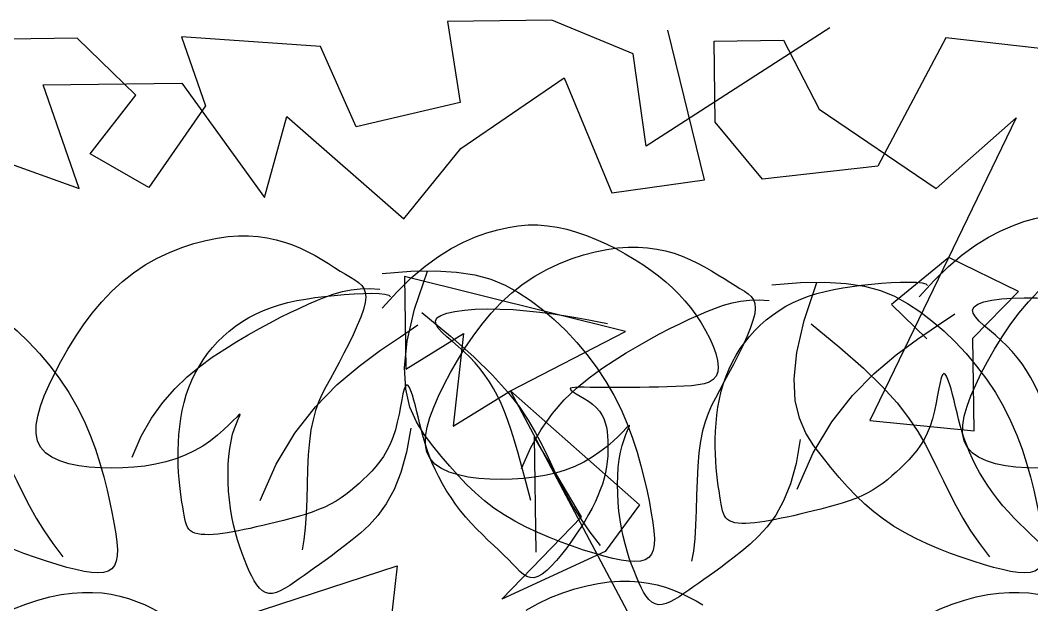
# Model space of a CAD drawing. Extents: x -1568 to -728, y -1287 to -990.
# Drawn here: x -846.478 to -845.08, y -1164.859 to -1164.051 of the extents above; entities that cross this region are included whole.
import ezdxf

# ---------------------------------------------------------------- set-up
doc = ezdxf.new("R2010")
doc.units = 0
doc.header["$LTSCALE"] = 5
doc.layers.get('0').update_dxf_attribs({"linetype": 'CONTINUOUS'})
for name, color, linetype in [('fz', 7, 'CONTINUOUS'), ('LH', 94, 'CONTINUOUS'), ('尺寸标注', 2, 'CONTINUOUS')]:
    doc.layers.add(name, color=color, linetype=linetype)

# ---------------------------------------------------------------- blocks, each defined once
blk = doc.blocks.new('LIM43')
at = {"color": 98}
for p, q in [((942287.8214, 2579500.7689), (942288.0753, 2579500.6055)), ((942288.093, 2579500.7332), (942288.2057, 2579500.7796)), ((942288.2057, 2579500.7796), (942288.3497, 2579500.7777)), ((942288.3497, 2579500.7777), (942288.3321, 2579500.666)), ((942287.2765, 2579500.7124), (942287.6612, 2579500.7551)), ((942287.6612, 2579500.7551), (942287.7548, 2579500.5779)), ((942287.9946, 2579500.5587), (942288.0454, 2579500.7658)), ((942288.5252, 2579500.7433), (942288.7175, 2579500.7566)), ((942288.7175, 2579500.7566), (942288.6841, 2579500.6612)), ((942288.7804, 2579500.6758), (942288.8615, 2579500.7547)), ((942288.8615, 2579500.7547), (942288.9575, 2579500.7534)), ((942287.8852, 2579500.752), (942287.8359, 2579500.6568)), ((942287.9812, 2579500.7507), (942287.8852, 2579500.752)), ((942287.9797, 2579500.6388), (942287.9812, 2579500.7507)), ((942288.4757, 2579500.632), (942288.5252, 2579500.7433)), ((942288.0753, 2579500.6055), (942288.093, 2579500.7332)), ((942288.1886, 2579500.6999), (942288.1224, 2579500.5409)), ((942288.3313, 2579500.602), (942288.1886, 2579500.6999)), ((942288.7166, 2579500.6927), (942288.6024, 2579500.5344)), ((942288.9086, 2579500.6901), (942288.7166, 2579500.6927)), ((942288.8586, 2579500.5469), (942288.9086, 2579500.6901)), ((942288.8433, 2579500.595), (942288.7804, 2579500.6758)), ((942287.8359, 2579500.6568), (942287.6744, 2579500.547)), ((942288.3321, 2579500.666), (942288.4757, 2579500.632)), ((942288.6841, 2579500.6612), (942288.7626, 2579500.5482)), ((942287.6744, 2579500.547), (942287.5637, 2579500.6445)), ((942287.5637, 2579500.6445), (942287.766, 2579500.226)), ((942288.5719, 2579500.6467), (942288.41, 2579500.505)), ((942288.6024, 2579500.5344), (942288.5719, 2579500.6467)), ((942287.9146, 2579500.5598), (942287.9797, 2579500.6388)), ((942288.41, 2579500.505), (942288.3313, 2579500.602)), ((942288.7626, 2579500.5482), (942288.8433, 2579500.595)), ((942288.9873, 2579500.5931), (942288.8586, 2579500.5469)), ((942287.7548, 2579500.5779), (942287.9146, 2579500.5598)), ((942288.1224, 2579500.5409), (942287.9946, 2579500.5587)), ((942287.5604, 2579500.4047), (942287.6571, 2579500.4513)), ((942287.6571, 2579500.4513), (942287.7362, 2579500.3863)), ((942288.1038, 2579500.3493), (942288.4089, 2579500.4251)), ((942288.4089, 2579500.4251), (942288.4071, 2579500.2972)), ((942287.6235, 2579500.3399), (942287.5604, 2579500.4047)), ((942287.7362, 2579500.3863), (942287.6875, 2579500.339)), ((942288.2627, 2579500.2672), (942288.1038, 2579500.3493)), ((942287.6218, 2579500.212), (942287.6235, 2579500.3399)), ((942288.3278, 2579500.3462), (942288.342, 2579500.2181)), ((942288.4071, 2579500.2972), (942288.3278, 2579500.3462)), ((942287.9341, 2579499.6481), (942288.2627, 2579500.2672)), ((942288.2627, 2579500.2672), (942288.0845, 2579500.1097)), ((942288.342, 2579500.2181), (942288.2627, 2579500.2672)), ((942287.766, 2579500.226), (942287.6218, 2579500.212)), ((942288.1643, 2579500.0927), (942288.2298, 2579500.2037)), ((942288.2298, 2579500.2037), (942288.2276, 2579500.0438)), ((942288.0845, 2579500.1097), (942288.1316, 2579500.0451)), ((942288.2747, 2579499.9792), (942288.1643, 2579500.0927)), ((942288.1316, 2579500.0451), (942288.2747, 2579499.9792)), ((942288.6743, 2579499.9418), (942288.4194, 2579500.0252)), ((942288.4194, 2579500.0252), (942288.4337, 2579499.8971))]:
    blk.add_line(p, q, dxfattribs=at)
blk = doc.blocks.new('花')
at = {"layer": 'LH', "color": 12}
for p, q in [((0.6123, 0.4652), (0.6009, 0.461)), ((0.6241, 0.4688), (0.6123, 0.4652)), ((0.6366, 0.4716), (0.6241, 0.4688)), ((0.6496, 0.4736), (0.6366, 0.4716)), ((0.6634, 0.4747), (0.6496, 0.4736)), ((0.6779, 0.4749), (0.6634, 0.4747)), ((0.6932, 0.4741), (0.6779, 0.4749)), ((0.7092, 0.4722), (0.6932, 0.4741)), ((0.7259, 0.4693), (0.7092, 0.4722)), ((0.7431, 0.4652), (0.7259, 0.4693)), ((0.7605, 0.4599), (0.7431, 0.4652)), ((0.5797, 0.4507), (0.5698, 0.4448)), ((0.5901, 0.4561), (0.5797, 0.4507)), ((0.6009, 0.461), (0.5901, 0.4561)), ((0.7779, 0.4533), (0.7605, 0.4599)), ((0.7953, 0.4454), (0.7779, 0.4533)), ((0.5604, 0.4387), (0.5514, 0.4325)), ((0.5698, 0.4448), (0.5604, 0.4387)), ((0.8123, 0.4361), (0.7953, 0.4454)), ((0.8287, 0.4253), (0.8123, 0.4361)), ((0.5349, 0.4203), (0.5274, 0.4146)), ((0.5429, 0.4263), (0.5349, 0.4203)), ((0.5514, 0.4325), (0.5429, 0.4263)), ((0.8445, 0.4131), (0.8287, 0.4253)), ((-0.5041, 0.4071), (-0.5172, 0.4041)), ((-0.4909, 0.4092), (-0.5041, 0.4071)), ((-0.4776, 0.4103), (-0.4909, 0.4092)), ((-0.4639, 0.4103), (-0.4776, 0.4103)), ((-0.4498, 0.4093), (-0.4639, 0.4103)), ((-0.4351, 0.4072), (-0.4498, 0.4093)), ((-0.4197, 0.4041), (-0.4351, 0.4072)), ((0.4303, 0.4061), (0.3964, 0.4039)), ((0.47, 0.4062), (0.4303, 0.4061)), ((0.5205, 0.4095), (0.5141, 0.4049)), ((0.5274, 0.4146), (0.5205, 0.4095)), ((0.8595, 0.3996), (0.8445, 0.4131)), ((-0.5435, 0.395), (-0.5567, 0.3892)), ((-0.5303, 0.4), (-0.5435, 0.395)), ((-0.5172, 0.4041), (-0.5303, 0.4)), ((-0.4036, 0.3998), (-0.4197, 0.4041)), ((-0.3867, 0.3941), (-0.4036, 0.3998)), ((-0.369, 0.3867), (-0.3867, 0.3941)), ((0.3425, 0.3937), (0.321, 0.3859)), ((0.3674, 0.3998), (0.3425, 0.3937)), ((0.3964, 0.4039), (0.3674, 0.3998)), ((0.4295, 0.3534), (0.4075, 0.4044)), ((0.4996, 0.3924), (0.4969, 0.3877)), ((0.5035, 0.3966), (0.4996, 0.3924)), ((0.5084, 0.4007), (0.5035, 0.3966)), ((0.5141, 0.4049), (0.5084, 0.4007)), ((0.8738, 0.3851), (0.8595, 0.3996)), ((-0.5698, 0.3826), (-0.5828, 0.3754)), ((-0.5567, 0.3892), (-0.5698, 0.3826)), ((-0.3504, 0.3772), (-0.369, 0.3867)), ((0.321, 0.3859), (0.3021, 0.3764)), ((0.4891, 0.387), (0.4751, 0.385)), ((0.5023, 0.3878), (0.4891, 0.387)), ((0.4954, 0.3823), (0.4953, 0.3759)), ((0.4969, 0.3877), (0.4954, 0.3823)), ((0.5147, 0.3874), (0.5023, 0.3878)), ((0.5267, 0.3861), (0.5147, 0.3874)), ((0.5385, 0.3838), (0.5267, 0.3861)), ((0.5503, 0.3808), (0.5385, 0.3838)), ((0.5622, 0.3771), (0.5503, 0.3808)), ((0.8872, 0.3699), (0.8738, 0.3851)), ((-0.5955, 0.3677), (-0.6078, 0.3596)), ((-0.5828, 0.3754), (-0.5955, 0.3677)), ((-0.331, 0.3653), (-0.3504, 0.3772)), ((-0.3106, 0.3508), (-0.331, 0.3653)), ((0.2851, 0.3652), (0.2691, 0.3526)), ((0.3021, 0.3764), (0.2851, 0.3652)), ((0.4953, 0.3759), (0.4968, 0.3682)), ((0.4968, 0.3682), (0.5, 0.3591)), ((0.5745, 0.373), (0.5622, 0.3771)), ((0.5875, 0.3683), (0.5745, 0.373)), ((0.601, 0.3633), (0.5875, 0.3683)), ((0.8998, 0.3542), (0.8872, 0.3699)), ((-0.6196, 0.3512), (-0.6308, 0.3427)), ((-0.6078, 0.3596), (-0.6196, 0.3512)), ((-0.2893, 0.3332), (-0.3106, 0.3508)), ((0.2691, 0.3526), (0.2535, 0.3385)), ((0.4433, 0.3104), (0.4295, 0.3534)), ((0.5, 0.3591), (0.5045, 0.3487)), ((0.6152, 0.3577), (0.601, 0.3633)), ((0.63, 0.3515), (0.6152, 0.3577)), ((0.6454, 0.3448), (0.63, 0.3515)), ((0.9116, 0.3382), (0.8998, 0.3542)), ((-0.6308, 0.3427), (-0.6414, 0.334)), ((-0.2163, 0.3356), (-0.2299, 0.3354)), ((-0.2025, 0.3355), (-0.2163, 0.3356)), ((-0.1889, 0.3352), (-0.2025, 0.3355)), ((0.2535, 0.3385), (0.2384, 0.3231)), ((0.4201, 0.348), (0.3832, 0.3123)), ((0.5045, 0.3487), (0.5103, 0.3374)), ((0.5103, 0.3374), (0.5169, 0.3254)), ((0.6615, 0.3373), (0.6454, 0.3448)), ((0.6782, 0.3292), (0.6615, 0.3373)), ((0.9225, 0.3222), (0.9116, 0.3382)), ((-0.6512, 0.3253), (-0.6605, 0.3163)), ((-0.6414, 0.334), (-0.6512, 0.3253)), ((-0.267, 0.3124), (-0.2893, 0.3332)), ((-0.2776, 0.3296), (-0.2796, 0.3273)), ((-0.2724, 0.3315), (-0.2776, 0.3296)), ((-0.2646, 0.333), (-0.2724, 0.3315)), ((-0.2545, 0.3341), (-0.2646, 0.333)), ((-0.2428, 0.3349), (-0.2545, 0.3341)), ((-0.2299, 0.3354), (-0.2428, 0.3349)), ((-0.1756, 0.3347), (-0.1889, 0.3352)), ((-0.1627, 0.3338), (-0.1756, 0.3347)), ((-0.1502, 0.3326), (-0.1627, 0.3338)), ((-0.1379, 0.3309), (-0.1502, 0.3326)), ((-0.1261, 0.3288), (-0.1379, 0.3309)), ((-0.1145, 0.3262), (-0.1261, 0.3288)), ((-0.1034, 0.323), (-0.1145, 0.3262)), ((-0.0926, 0.3192), (-0.1034, 0.323)), ((0.2384, 0.3231), (0.2238, 0.3066)), ((0.5169, 0.3254), (0.5242, 0.3132)), ((0.6956, 0.3202), (0.6782, 0.3292)), ((0.9325, 0.3065), (0.9225, 0.3222)), ((-0.6605, 0.3163), (-0.6691, 0.3072)), ((-0.0822, 0.3148), (-0.0926, 0.3192)), ((-0.0723, 0.3098), (-0.0822, 0.3148)), ((-0.0627, 0.3043), (-0.0723, 0.3098)), ((0.3832, 0.3123), (0.3533, 0.281)), ((0.45, 0.2744), (0.4433, 0.3104)), ((0.5242, 0.3132), (0.5318, 0.3009)), ((0.7136, 0.3104), (0.6956, 0.3202)), ((0.732, 0.2992), (0.7136, 0.3104)), ((-0.6772, 0.2977), (-0.6847, 0.2879)), ((-0.6691, 0.3072), (-0.6772, 0.2977)), ((-0.447, 0.2954), (-0.4653, 0.2923)), ((-0.4289, 0.2977), (-0.447, 0.2954)), ((-0.4114, 0.2993), (-0.4289, 0.2977)), ((-0.3949, 0.3002), (-0.4114, 0.2993)), ((-0.3799, 0.3003), (-0.3949, 0.3002)), ((-0.3666, 0.2996), (-0.3799, 0.3003)), ((-0.3555, 0.2981), (-0.3666, 0.2996)), ((-0.3469, 0.2958), (-0.3555, 0.2981)), ((-0.3413, 0.2926), (-0.3469, 0.2958)), ((-0.0535, 0.2983), (-0.0627, 0.3043)), ((-0.0448, 0.2918), (-0.0535, 0.2983)), ((0.2238, 0.3066), (0.21, 0.2891)), ((0.5318, 0.3009), (0.5395, 0.2889)), ((0.7506, 0.2864), (0.732, 0.2992)), ((0.9415, 0.2913), (0.9325, 0.3065)), ((-0.6847, 0.2879), (-0.6917, 0.2777)), ((-0.5189, 0.2807), (-0.5352, 0.2765)), ((-0.5016, 0.2848), (-0.5189, 0.2807)), ((-0.4836, 0.2888), (-0.5016, 0.2848)), ((-0.4653, 0.2923), (-0.4836, 0.2888)), ((-0.342, 0.2784), (-0.3393, 0.2838)), ((-0.3389, 0.2886), (-0.3413, 0.2926)), ((-0.3393, 0.2838), (-0.3389, 0.2886)), ((-0.2887, 0.2709), (-0.3142, 0.2852)), ((-0.0365, 0.2849), (-0.0448, 0.2918)), ((-0.0287, 0.2775), (-0.0365, 0.2849)), ((0.21, 0.2891), (0.1971, 0.2707)), ((0.3533, 0.281), (0.3296, 0.2535)), ((0.5395, 0.2889), (0.547, 0.2775)), ((0.7689, 0.2715), (0.7506, 0.2864)), ((0.9494, 0.2767), (0.9415, 0.2913)), ((-0.6983, 0.267), (-0.7044, 0.2558)), ((-0.6917, 0.2777), (-0.6983, 0.267)), ((-0.5639, 0.2687), (-0.5755, 0.2654)), ((-0.5503, 0.2725), (-0.5639, 0.2687)), ((-0.5352, 0.2765), (-0.5503, 0.2725)), ((-0.3528, 0.2656), (-0.3467, 0.2722)), ((-0.3467, 0.2722), (-0.342, 0.2784)), ((-0.2597, 0.2546), (-0.2887, 0.2709)), ((-0.0214, 0.2698), (-0.0287, 0.2775)), ((-0.0145, 0.2617), (-0.0214, 0.2698)), ((0.1971, 0.2707), (0.1851, 0.2516)), ((0.4509, 0.2443), (0.45, 0.2744)), ((0.547, 0.2775), (0.554, 0.2669)), ((0.554, 0.2669), (0.5606, 0.2568)), ((0.7869, 0.254), (0.7689, 0.2715)), ((0.9559, 0.2627), (0.9494, 0.2767)), ((-0.7044, 0.2558), (-0.7098, 0.2444)), ((-0.3674, 0.2508), (-0.3598, 0.2584)), ((-0.3598, 0.2584), (-0.3528, 0.2656)), ((-0.2285, 0.2353), (-0.2597, 0.2546)), ((-0.0081, 0.2531), (-0.0145, 0.2617)), ((-0.0021, 0.2443), (-0.0081, 0.2531)), ((0.1851, 0.2516), (0.1743, 0.232)), ((0.3296, 0.2535), (0.311, 0.2291)), ((0.5606, 0.2568), (0.5668, 0.2468)), ((0.8042, 0.2335), (0.7869, 0.254)), ((0.9608, 0.2496), (0.9559, 0.2627)), ((-0.7098, 0.2444), (-0.7146, 0.2331)), ((-0.382, 0.2348), (-0.3749, 0.2429)), ((-0.3749, 0.2429), (-0.3674, 0.2508)), ((0.0033, 0.235), (-0.0021, 0.2443)), ((0.4471, 0.2192), (0.4509, 0.2443)), ((0.5668, 0.2468), (0.5724, 0.2364)), ((0.964, 0.2372), (0.9608, 0.2496)), ((-0.7146, 0.2331), (-0.7184, 0.222)), ((-0.395, 0.2175), (-0.3887, 0.2263)), ((-0.3887, 0.2263), (-0.382, 0.2348)), ((-0.1961, 0.2122), (-0.2285, 0.2353)), ((0.0082, 0.2254), (0.0033, 0.235)), ((0.0127, 0.2155), (0.0082, 0.2254)), ((0.1743, 0.232), (0.1648, 0.2119)), ((0.311, 0.2291), (0.2967, 0.2074)), ((0.5724, 0.2364), (0.5775, 0.2253)), ((0.5775, 0.2253), (0.582, 0.2129)), ((0.682, 0.2284), (0.682, 0.2291)), ((0.682, 0.2291), (0.6836, 0.2281)), ((0.6831, 0.2259), (0.682, 0.2284)), ((0.6852, 0.222), (0.6831, 0.2259)), ((0.6836, 0.2281), (0.6869, 0.2253)), ((0.6869, 0.2253), (0.6919, 0.221)), ((0.8205, 0.2097), (0.8042, 0.2335)), ((0.9651, 0.2258), (0.964, 0.2372)), ((0.964, 0.2155), (0.9651, 0.2258)), ((-0.7212, 0.2114), (-0.7228, 0.2017)), ((-0.7184, 0.222), (-0.7212, 0.2114)), ((-0.4008, 0.2084), (-0.395, 0.2175)), ((-0.1637, 0.1842), (-0.1961, 0.2122)), ((0.0166, 0.2052), (0.0127, 0.2155)), ((0.1648, 0.2119), (0.1566, 0.1916)), ((0.4399, 0.198), (0.4471, 0.2192)), ((0.582, 0.2129), (0.5861, 0.1991)), ((0.688, 0.2166), (0.6852, 0.222)), ((0.6911, 0.2099), (0.688, 0.2166)), ((0.6944, 0.202), (0.6911, 0.2099)), ((0.6919, 0.221), (0.6984, 0.2155)), ((0.6984, 0.2155), (0.7063, 0.2092)), ((0.8356, 0.182), (0.8205, 0.2097)), ((0.9605, 0.2062), (0.964, 0.2155)), ((-0.7228, 0.2017), (-0.723, 0.1931)), ((-0.4111, 0.1888), (-0.4061, 0.1988)), ((-0.4061, 0.1988), (-0.4008, 0.2084)), ((-0.297, 0.1952), (-0.2954, 0.2)), ((-0.2954, 0.2), (-0.2937, 0.203)), ((-0.2937, 0.203), (-0.2919, 0.2039)), ((-0.2919, 0.2039), (-0.29, 0.2024)), ((-0.29, 0.2024), (-0.288, 0.1984)), ((-0.288, 0.1984), (-0.2858, 0.1921)), ((0.02, 0.1945), (0.0166, 0.2052)), ((0.2967, 0.2074), (0.2857, 0.1875)), ((0.4305, 0.1797), (0.4399, 0.198)), ((0.5861, 0.1991), (0.5896, 0.1832)), ((0.6974, 0.1929), (0.6944, 0.202)), ((0.7063, 0.2092), (0.7154, 0.2025)), ((0.7154, 0.2025), (0.7257, 0.1957)), ((0.7257, 0.1957), (0.737, 0.1893)), ((0.9459, 0.1911), (0.9544, 0.1981)), ((0.9544, 0.1981), (0.9605, 0.2062)), ((-0.723, 0.1931), (-0.7218, 0.1859)), ((-0.7218, 0.1859), (-0.7189, 0.1803)), ((-0.4157, 0.1784), (-0.4111, 0.1888)), ((-0.3015, 0.1739), (-0.3001, 0.1819)), ((-0.3001, 0.1819), (-0.2986, 0.1891)), ((-0.2986, 0.1891), (-0.297, 0.1952)), ((-0.2858, 0.1921), (-0.2835, 0.184)), ((-0.2835, 0.184), (-0.2809, 0.1747)), ((-0.1322, 0.1503), (-0.1637, 0.1842)), ((0.023, 0.1837), (0.02, 0.1945)), ((0.0254, 0.1727), (0.023, 0.1837)), ((0.1566, 0.1916), (0.1498, 0.1712)), ((0.2857, 0.1875), (0.277, 0.169)), ((0.4485, 0.19), (0.4569, 0.1573)), ((0.5896, 0.1832), (0.5926, 0.1651)), ((0.7001, 0.1829), (0.6974, 0.1929)), ((0.7023, 0.1721), (0.7001, 0.1829)), ((0.737, 0.1893), (0.7492, 0.1834)), ((0.7492, 0.1834), (0.762, 0.1786)), ((0.9234, 0.1803), (0.9355, 0.1852)), ((0.9355, 0.1852), (0.9459, 0.1911)), ((-0.7189, 0.1803), (-0.7145, 0.1761)), ((-0.7145, 0.1761), (-0.7087, 0.1731)), ((-0.7087, 0.1731), (-0.7016, 0.1713)), ((-0.7016, 0.1713), (-0.6933, 0.1703)), ((-0.6933, 0.1703), (-0.6839, 0.17)), ((-0.6839, 0.17), (-0.6736, 0.1701)), ((-0.6736, 0.1701), (-0.6625, 0.1706)), ((-0.6625, 0.1706), (-0.6506, 0.1712)), ((-0.6506, 0.1712), (-0.6383, 0.1719)), ((-0.6383, 0.1719), (-0.6256, 0.1727)), ((-0.6256, 0.1727), (-0.6128, 0.1735)), ((-0.6128, 0.1735), (-0.6001, 0.1744)), ((-0.6001, 0.1744), (-0.5877, 0.1754)), ((-0.5877, 0.1754), (-0.5757, 0.1764)), ((-0.5757, 0.1764), (-0.5644, 0.1774)), ((-0.5644, 0.1774), (-0.5539, 0.1785)), ((-0.5539, 0.1785), (-0.5445, 0.1794)), ((-0.5445, 0.1794), (-0.5362, 0.1803)), ((-0.5362, 0.1803), (-0.5291, 0.1808)), ((-0.5294, 0.1686), (-0.5348, 0.1647)), ((-0.5245, 0.1721), (-0.5294, 0.1686)), ((-0.5291, 0.1808), (-0.5235, 0.1811)), ((-0.5204, 0.175), (-0.5245, 0.1721)), ((-0.5235, 0.1811), (-0.5194, 0.181)), ((-0.5176, 0.1774), (-0.5204, 0.175)), ((-0.5194, 0.181), (-0.517, 0.1804)), ((-0.5164, 0.1792), (-0.5176, 0.1774)), ((-0.517, 0.1804), (-0.5164, 0.1792)), ((-0.4198, 0.1674), (-0.4157, 0.1784)), ((-0.3029, 0.1655), (-0.3015, 0.1739)), ((-0.2809, 0.1747), (-0.278, 0.1644)), ((0.0275, 0.1617), (0.0254, 0.1727)), ((0.1498, 0.1712), (0.1441, 0.1509)), ((0.277, 0.169), (0.2696, 0.1513)), ((0.42, 0.1633), (0.4305, 0.1797)), ((0.704, 0.1607), (0.7023, 0.1721)), ((0.762, 0.1786), (0.7756, 0.1747)), ((0.7756, 0.1747), (0.7896, 0.1717)), ((0.7896, 0.1717), (0.8042, 0.1696)), ((0.8042, 0.1696), (0.8191, 0.1684)), ((0.8191, 0.1684), (0.8343, 0.1679)), ((0.8343, 0.1679), (0.8496, 0.1682)), ((0.8496, 0.1682), (0.8651, 0.1692)), ((0.8651, 0.1692), (0.8805, 0.1708)), ((0.8805, 0.1708), (0.8956, 0.1732)), ((0.8956, 0.1732), (0.91, 0.1763)), ((0.91, 0.1763), (0.9234, 0.1803)), ((-0.5457, 0.1558), (-0.5504, 0.1509)), ((-0.5404, 0.1604), (-0.5457, 0.1558)), ((-0.5348, 0.1647), (-0.5404, 0.1604)), ((-0.4272, 0.1434), (-0.4236, 0.1558)), ((-0.4236, 0.1558), (-0.4198, 0.1674)), ((-0.3056, 0.1482), (-0.3042, 0.1569)), ((-0.3042, 0.1569), (-0.3029, 0.1655)), ((-0.278, 0.1644), (-0.2747, 0.1537)), ((0.0291, 0.1507), (0.0275, 0.1617)), ((0.4096, 0.1478), (0.42, 0.1633)), ((0.4569, 0.1573), (0.4671, 0.1299)), ((0.5926, 0.1651), (0.5952, 0.1453)), ((0.7053, 0.1487), (0.704, 0.1607)), ((-0.5573, 0.1403), (-0.5595, 0.1347)), ((-0.5543, 0.1457), (-0.5573, 0.1403)), ((-0.5504, 0.1509), (-0.5543, 0.1457)), ((-0.4305, 0.1297), (-0.4272, 0.1434)), ((-0.3071, 0.1393), (-0.3056, 0.1482)), ((-0.2747, 0.1537), (-0.2711, 0.1431)), ((-0.2711, 0.1431), (-0.2669, 0.1331)), ((-0.1029, 0.1097), (-0.1322, 0.1503)), ((0.0304, 0.1399), (0.0291, 0.1507)), ((0.0313, 0.1293), (0.0304, 0.1399)), ((0.1441, 0.1509), (0.1395, 0.1311)), ((0.2696, 0.1513), (0.2628, 0.1338)), ((0.3992, 0.1331), (0.4096, 0.1478)), ((0.5952, 0.1453), (0.5976, 0.1247)), ((0.7061, 0.1365), (0.7053, 0.1487)), ((-0.5611, 0.1289), (-0.5621, 0.1228)), ((-0.5595, 0.1347), (-0.5611, 0.1289)), ((-0.4339, 0.1144), (-0.4305, 0.1297)), ((-0.3105, 0.1212), (-0.3087, 0.1303)), ((-0.3087, 0.1303), (-0.3071, 0.1393)), ((-0.2669, 0.1331), (-0.2623, 0.1239)), ((0.0319, 0.1191), (0.0313, 0.1293)), ((0.1395, 0.1311), (0.1357, 0.1118)), ((0.2628, 0.1338), (0.2561, 0.1163)), ((0.3887, 0.1192), (0.3992, 0.1331)), ((0.4671, 0.1299), (0.4785, 0.1072)), ((0.7065, 0.1242), (0.7061, 0.1365)), ((-0.5626, 0.1166), (-0.5627, 0.1101)), ((-0.5621, 0.1228), (-0.5626, 0.1166)), ((-0.4374, 0.0971), (-0.4339, 0.1144)), ((-0.3152, 0.1025), (-0.3127, 0.112)), ((-0.3127, 0.112), (-0.3105, 0.1212)), ((-0.2623, 0.1239), (-0.2572, 0.1156)), ((-0.2572, 0.1156), (-0.2517, 0.108)), ((0.0323, 0.1094), (0.0319, 0.1191)), ((0.2561, 0.1163), (0.2492, 0.0987)), ((0.378, 0.106), (0.3887, 0.1192)), ((0.5976, 0.1247), (0.5999, 0.1039)), ((0.7059, 0.1), (0.7064, 0.112)), ((0.7064, 0.112), (0.7065, 0.1242)), ((-0.5627, 0.1101), (-0.5625, 0.1035)), ((-0.5625, 0.1035), (-0.5621, 0.0967)), ((-0.3181, 0.0929), (-0.3152, 0.1025)), ((-0.2517, 0.108), (-0.246, 0.1012)), ((-0.246, 0.1012), (-0.24, 0.0949)), ((-0.0767, 0.0613), (-0.1029, 0.1097)), ((0.0322, 0.0913), (0.0324, 0.1001)), ((0.0324, 0.1001), (0.0323, 0.1094)), ((0.1357, 0.1118), (0.1327, 0.0934)), ((0.2492, 0.0987), (0.2418, 0.081)), ((0.3669, 0.0935), (0.378, 0.106)), ((0.4785, 0.1072), (0.4909, 0.0886)), ((0.5999, 0.1039), (0.6024, 0.0837)), ((0.7049, 0.0884), (0.7059, 0.1)), ((-0.5621, 0.0967), (-0.5614, 0.0897)), ((-0.5614, 0.0897), (-0.5605, 0.0825)), ((-0.4411, 0.0775), (-0.4374, 0.0971)), ((-0.3216, 0.0832), (-0.3181, 0.0929)), ((-0.24, 0.0949), (-0.2338, 0.0891)), ((-0.2338, 0.0891), (-0.2276, 0.0837)), ((0.032, 0.083), (0.0322, 0.0913)), ((0.1327, 0.0934), (0.1303, 0.076)), ((0.3553, 0.0816), (0.3669, 0.0935)), ((0.4909, 0.0886), (0.5039, 0.0735)), ((0.7035, 0.0772), (0.7049, 0.0884)), ((-0.5605, 0.0825), (-0.5592, 0.0752)), ((-0.5592, 0.0752), (-0.5576, 0.0678)), ((-0.4452, 0.0553), (-0.4411, 0.0775)), ((-0.3299, 0.0634), (-0.3255, 0.0733)), ((-0.3255, 0.0733), (-0.3216, 0.0832)), ((-0.2276, 0.0837), (-0.2213, 0.0785)), ((-0.2213, 0.0785), (-0.215, 0.0735)), ((-0.215, 0.0735), (-0.2087, 0.0688)), ((0.0311, 0.068), (0.0316, 0.0753)), ((0.0316, 0.0753), (0.032, 0.083)), ((0.1303, 0.076), (0.1284, 0.0599)), ((0.2418, 0.081), (0.2336, 0.063)), ((0.3298, 0.0598), (0.343, 0.0704)), ((0.343, 0.0704), (0.3553, 0.0816)), ((0.5039, 0.0735), (0.5169, 0.0613)), ((0.6024, 0.0837), (0.6051, 0.0649)), ((0.7018, 0.0664), (0.7035, 0.0772)), ((-0.5576, 0.0678), (-0.5555, 0.0603)), ((-0.5555, 0.0603), (-0.553, 0.0526)), ((-0.3347, 0.0534), (-0.3299, 0.0634)), ((-0.2087, 0.0688), (-0.2022, 0.0642)), ((-0.2022, 0.0642), (-0.1956, 0.0598)), ((-0.1956, 0.0598), (-0.1886, 0.0557)), ((0.0301, 0.0553), (0.0306, 0.0614)), ((0.0306, 0.0614), (0.0311, 0.068)), ((0.1284, 0.0599), (0.1269, 0.0452)), ((0.2336, 0.063), (0.2243, 0.0446)), ((0.3157, 0.0498), (0.3298, 0.0598)), ((0.5169, 0.0613), (0.5297, 0.0512)), ((0.6051, 0.0649), (0.6083, 0.0483)), ((0.6975, 0.0462), (0.6997, 0.0561)), ((0.6997, 0.0561), (0.7018, 0.0664)), ((-0.553, 0.0526), (-0.55, 0.0448)), ((-0.55, 0.0448), (-0.5465, 0.0369)), ((-0.4497, 0.0301), (-0.4452, 0.0553)), ((-0.3456, 0.0338), (-0.34, 0.0436)), ((-0.34, 0.0436), (-0.3347, 0.0534)), ((-0.1886, 0.0557), (-0.1813, 0.0518)), ((-0.1813, 0.0518), (-0.1735, 0.0483)), ((-0.1735, 0.0483), (-0.1652, 0.045)), ((-0.1652, 0.045), (-0.1563, 0.0421)), ((-0.1563, 0.0421), (-0.1469, 0.0394)), ((0.0285, 0.0404), (0.0291, 0.0448)), ((0.0291, 0.0448), (0.0296, 0.0498)), ((0.0296, 0.0498), (0.0301, 0.0553)), ((0.1269, 0.0452), (0.1258, 0.032)), ((0.2243, 0.0446), (0.2137, 0.0259)), ((0.3009, 0.0403), (0.3157, 0.0498)), ((0.5297, 0.0512), (0.5418, 0.0427)), ((0.5418, 0.0427), (0.553, 0.0353)), ((0.6083, 0.0483), (0.6121, 0.0346)), ((0.6951, 0.0368), (0.6975, 0.0462)), ((-0.5465, 0.0369), (-0.5425, 0.0289)), ((-0.5425, 0.0289), (-0.538, 0.0208)), ((-0.3517, 0.0243), (-0.3456, 0.0338)), ((-0.1469, 0.0394), (-0.1371, 0.0371)), ((-0.1371, 0.0371), (-0.1271, 0.0349)), ((-0.1271, 0.0349), (-0.1169, 0.033)), ((-0.1169, 0.033), (-0.1068, 0.0312)), ((-0.1068, 0.0312), (-0.0968, 0.0296)), ((-0.0968, 0.0296), (-0.087, 0.0281)), ((-0.087, 0.0281), (-0.0776, 0.0267)), ((0.0228, 0.0277), (0.0248, 0.0302)), ((0.0248, 0.0302), (0.0264, 0.0331)), ((0.0264, 0.0331), (0.0276, 0.0365)), ((0.0276, 0.0365), (0.0285, 0.0404)), ((0.1258, 0.032), (0.1253, 0.0203)), ((0.2701, 0.0232), (0.2856, 0.0315)), ((0.2856, 0.0315), (0.3009, 0.0403)), ((0.553, 0.0353), (0.5633, 0.0287)), ((0.5633, 0.0287), (0.5727, 0.0228)), ((0.6925, 0.0279), (0.6951, 0.0368)), ((-0.538, 0.0208), (-0.533, 0.0126)), ((-0.3649, 0.0059), (-0.3581, 0.015)), ((-0.3581, 0.015), (-0.3517, 0.0243)), ((-0.0776, 0.0267), (-0.0685, 0.0254)), ((-0.0685, 0.0254), (-0.0598, 0.0242)), ((-0.0598, 0.0242), (-0.0514, 0.0232)), ((-0.0514, 0.0232), (-0.0434, 0.0222)), ((-0.0434, 0.0222), (-0.0357, 0.0214)), ((-0.0357, 0.0214), (-0.0283, 0.0208)), ((-0.0283, 0.0208), (-0.0213, 0.0204)), ((-0.0213, 0.0204), (-0.0145, 0.0201)), ((-0.0145, 0.0201), (-0.0082, 0.0201)), ((-0.0082, 0.0201), (-0.0022, 0.0202)), ((-0.0022, 0.0202), (0.0033, 0.0207)), ((0.0033, 0.0207), (0.0084, 0.0214)), ((0.0084, 0.0214), (0.0129, 0.0225)), ((0.0129, 0.0225), (0.0168, 0.0238)), ((0.0168, 0.0238), (0.0201, 0.0256)), ((0.0201, 0.0256), (0.0228, 0.0277)), ((0.1253, 0.0203), (0.1255, 0.0101)), ((0.2137, 0.0259), (0.2013, 0.0065)), ((0.2392, 0.0086), (0.2545, 0.0156)), ((0.2545, 0.0156), (0.2701, 0.0232)), ((0.5727, 0.0228), (0.5814, 0.0174)), ((0.5814, 0.0174), (0.5896, 0.0126)), ((0.6873, 0.0115), (0.6899, 0.0194)), ((0.6899, 0.0194), (0.6925, 0.0279)), ((-0.533, 0.0126), (-0.5275, 0.0043)), ((-0.5275, 0.0043), (-0.5215, -0.0042)), ((-0.3719, -0.0028), (-0.3649, 0.0059)), ((0.1255, 0.0101), (0.1265, 0.0014)), ((0.1265, 0.0014), (0.1284, -0.0058)), ((0.2103, -0.0035), (0.2244, 0.0022)), ((0.2244, 0.0022), (0.2392, 0.0086)), ((0.5896, 0.0126), (0.5974, 0.008)), ((0.5974, 0.008), (0.6048, 0.0037)), ((0.6048, 0.0037), (0.6121, -0.0006)), ((0.6817, -0.0025), (0.6845, 0.0041)), ((0.6845, 0.0041), (0.6873, 0.0115)), ((-0.5215, -0.0042), (-0.5151, -0.0128)), ((-0.5151, -0.0128), (-0.5083, -0.0215)), ((-0.386, -0.0193), (-0.379, -0.0112)), ((-0.379, -0.0112), (-0.3719, -0.0028)), ((0.1284, -0.0058), (0.1313, -0.0115)), ((0.1313, -0.0115), (0.1354, -0.0157)), ((0.1739, -0.016), (0.185, -0.0127)), ((0.185, -0.0127), (0.1971, -0.0085)), ((0.1971, -0.0085), (0.2103, -0.0035)), ((0.6121, -0.0006), (0.6193, -0.0049)), ((0.6193, -0.0049), (0.6263, -0.009)), ((0.6263, -0.009), (0.6332, -0.0129)), ((0.6332, -0.0129), (0.6399, -0.0162)), ((0.6715, -0.0172), (0.6752, -0.0133)), ((0.6752, -0.0133), (0.6786, -0.0084)), ((0.6786, -0.0084), (0.6817, -0.0025)), ((-0.5083, -0.0215), (-0.501, -0.0304)), ((-0.3997, -0.0346), (-0.393, -0.0271)), ((-0.393, -0.0271), (-0.386, -0.0193)), ((0.1354, -0.0157), (0.1407, -0.0184)), ((0.1407, -0.0184), (0.1473, -0.0196)), ((0.1473, -0.0196), (0.155, -0.0196)), ((0.155, -0.0196), (0.1639, -0.0183)), ((0.1639, -0.0183), (0.1739, -0.016)), ((0.6399, -0.0162), (0.6462, -0.019)), ((0.6462, -0.019), (0.6522, -0.0209)), ((0.6522, -0.0209), (0.6578, -0.0218)), ((0.6578, -0.0218), (0.6628, -0.0215)), ((0.6628, -0.0215), (0.6674, -0.02)), ((0.6674, -0.02), (0.6715, -0.0172)), ((-0.501, -0.0304), (-0.4935, -0.0391)), ((-0.4935, -0.0391), (-0.4858, -0.0475)), ((-0.4119, -0.0486), (-0.406, -0.0418)), ((-0.406, -0.0418), (-0.3997, -0.0346)), ((-0.4858, -0.0475), (-0.4782, -0.0552)), ((-0.4782, -0.0552), (-0.4707, -0.0622)), ((-0.4219, -0.061), (-0.4171, -0.0551)), ((-0.4171, -0.0551), (-0.4119, -0.0486)), ((0.1272, -0.0543), (0.1159, -0.0585)), ((0.139, -0.0507), (0.1272, -0.0543)), ((0.1515, -0.0479), (0.139, -0.0507)), ((0.1645, -0.0459), (0.1515, -0.0479)), ((0.1783, -0.0448), (0.1645, -0.0459)), ((0.1928, -0.0446), (0.1783, -0.0448)), ((0.2081, -0.0454), (0.1928, -0.0446)), ((0.2241, -0.0473), (0.2081, -0.0454)), ((0.2408, -0.0502), (0.2241, -0.0473)), ((0.258, -0.0543), (0.2408, -0.0502)), ((0.2754, -0.0596), (0.258, -0.0543)), ((-0.4707, -0.0622), (-0.4634, -0.068)), ((-0.4634, -0.068), (-0.4567, -0.0725)), ((-0.4308, -0.0707), (-0.4264, -0.0663)), ((-0.4264, -0.0663), (-0.4219, -0.061)), ((0.0946, -0.0688), (0.0847, -0.0747)), ((0.105, -0.0634), (0.0946, -0.0688)), ((0.1159, -0.0585), (0.105, -0.0634)), ((0.2929, -0.0662), (0.2754, -0.0596)), ((0.3102, -0.0741), (0.2929, -0.0662)), ((-0.4567, -0.0725), (-0.4504, -0.0754)), ((-0.4504, -0.0754), (-0.4449, -0.0765)), ((-0.4449, -0.0765), (-0.4398, -0.0759)), ((-0.4398, -0.0759), (-0.4352, -0.0739)), ((-0.4352, -0.0739), (-0.4308, -0.0707)), ((0.0753, -0.0808), (0.0663, -0.087)), ((0.0847, -0.0747), (0.0753, -0.0808))]:
    blk.add_line(p, q, dxfattribs=at)

msp = doc.modelspace()

# ---------------------------------------------------------------- block references
at = {"layer": 'fz', "xscale": -1}
msp.add_blockref('LIM43', (941442.46247, -2580664.83032), dxfattribs=at)
at = {"layer": '尺寸标注', "xscale": -1, "rotation": 4.769924570515016}
for p in [(-845.47532, -1164.76686), (-844.19479, -1164.76686), (-846.21756, -1164.78243), (-844.93703, -1164.78243)]:
    msp.add_blockref('花', p, dxfattribs=at)

doc.saveas('drawing.dxf')
